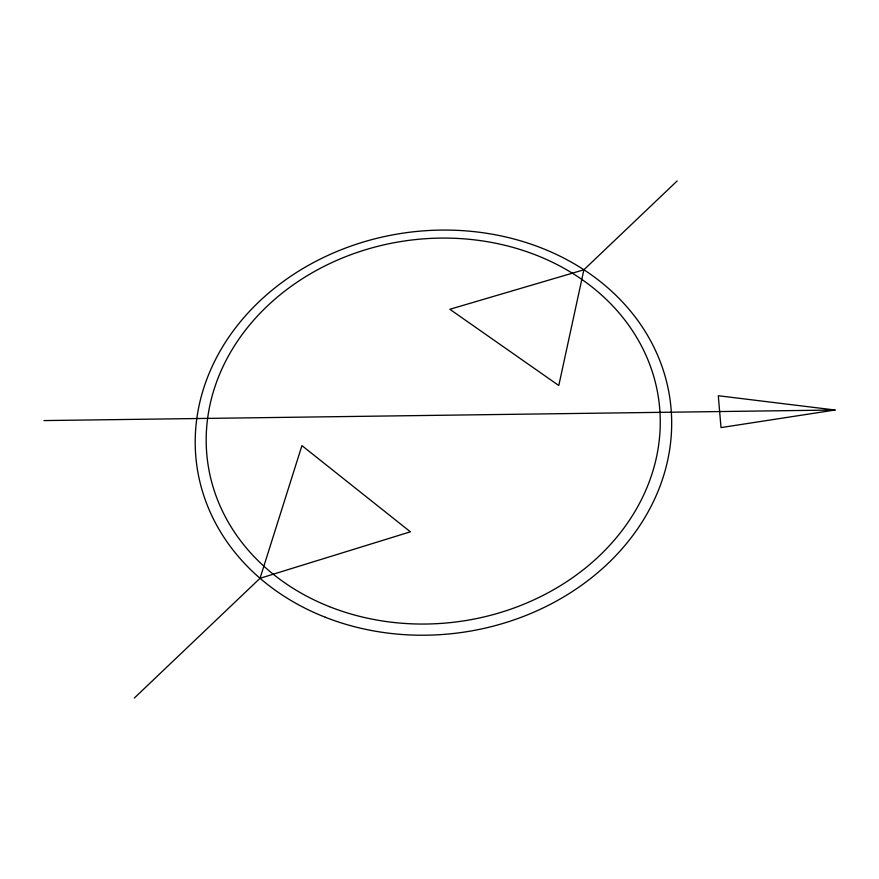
<?xml version="1.0" encoding="UTF-8"?>
<svg xmlns="http://www.w3.org/2000/svg" width="879" height="879" viewBox="0 0 879 879"><rect width="100%" height="100%" fill="white"/><g stroke="black" fill="none" stroke-linecap="round" stroke-linejoin="round"><path stroke-width="1.32" d="M583.898 269.776L558.791 385.518L449.828 309.276L583.898 269.776L677.138 180.964M260.03 578.294L301.936 445.62L410.383 531.817L260.03 578.294L134.333 698.036M835.05 410.01L721 427.59L718.297 395.737L835.05 410.01L43.95 420.58M325.285 617.245A238.901 201.796 -8 0 0 671.358 412.603A238.901 201.796 -8 0 0 303.673 268.095A238.901 201.796 -8 0 0 325.285 617.245M329.328 606.609A227.683 192.248 -8 0 0 659.997 412.734A227.683 192.248 -8 0 0 310.331 273.852A227.683 192.248 -8 0 0 329.328 606.609"/></g></svg>
